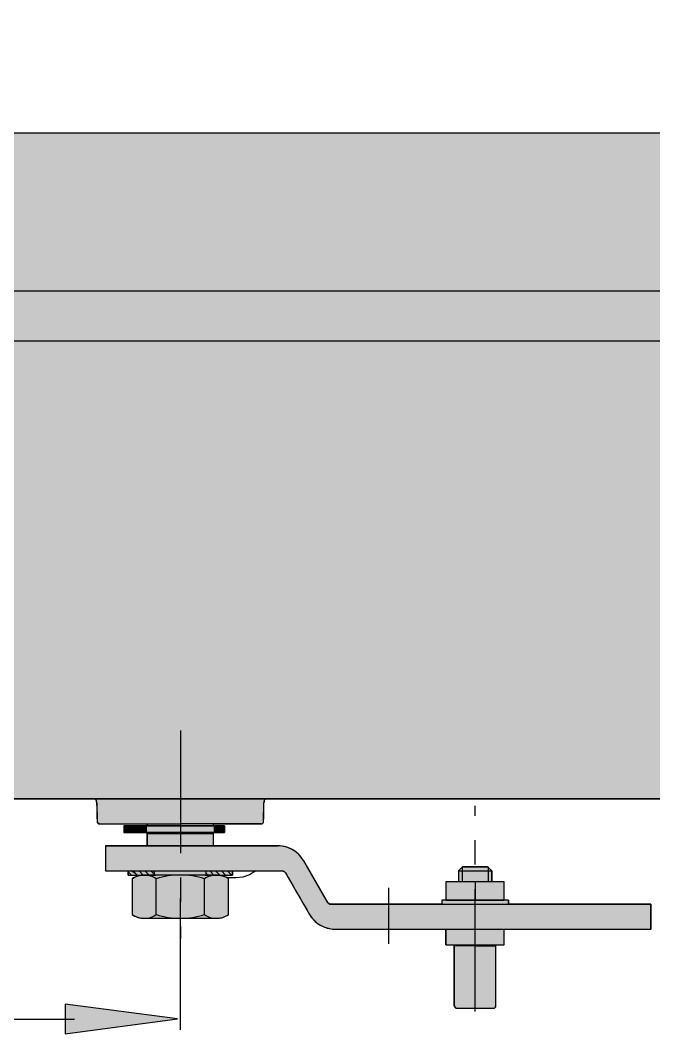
# Model space of a CAD drawing. Extents: x 43 to 173, y 167 to 243.
# Drawn here: x 95.62 to 111.46, y 193.35 to 218.71 of the extents above; entities that cross this region are included whole.
import ezdxf

# ---------------------------------------------------------------- set-up
doc = ezdxf.new("R2010")
doc.units = 0
for name, pattern in [('AI-LINETYPE-13', [4.899378, 3.062111, -0.612422, 0.612422, -0.612422]), ('AI-LINETYPE-14', [4.899378, 3.062111, -0.612422, 0.612422, -0.612422]), ('AI-LINETYPE-15', [4.899378, 3.062111, -0.612422, 0.612422, -0.612422]), ('AI-LINETYPE-43', [2.449689, 1.531055, -0.306211, 0.306211, -0.306211])]:
    doc.linetypes.add(name, pattern=pattern)
for name, color, linetype in [('ANGED', 7, 'CONTINUOUS'), ('LINIE', 7, 'CONTINUOUS'), ('MASSLINIE', 7, 'CONTINUOUS'), ('MITTE', 7, 'CONTINUOUS'), ('PFEILE', 7, 'CONTINUOUS'), ('SCHRAFF', 7, 'CONTINUOUS'), ('UMRISS', 7, 'CONTINUOUS')]:
    doc.layers.add(name, color=color, linetype=linetype)

# ---------------------------------------------------------------- blocks, each defined once
blk = doc.blocks.new('*U15')
at = {"layer": 'UMRISS', "color": 255}
for points in [[(97.5, 199.224), (91.097, 215.88), (97.5, 215.881)], [(91.097, 199.224), (91.097, 215.88), (97.5, 199.224)], [(97.5, 199.224), (97.5, 215.881), (97.527, 199.145)], [(97.527, 199.145), (97.5, 215.881), (97.527, 215.881)], [(97.527, 199.145), (97.527, 215.881), (97.531, 198.963)], [(97.531, 198.963), (97.527, 215.881), (97.531, 215.881)], [(97.531, 198.963), (97.531, 215.881), (97.533, 198.84)], [(97.533, 198.84), (97.531, 215.881), (97.533, 215.881)], [(97.533, 198.84), (97.533, 215.881), (97.534, 198.778)], [(97.534, 198.778), (97.533, 215.881), (97.534, 215.881)], [(97.534, 198.778), (97.534, 215.881), (97.535, 198.747)], [(97.535, 198.747), (97.534, 215.881), (97.535, 215.881)], [(97.535, 198.747), (97.535, 215.881), (97.536, 198.686)], [(97.536, 198.686), (97.535, 215.881), (97.536, 215.881)], [(97.536, 198.686), (97.536, 215.881), (97.546, 198.628)], [(97.546, 198.628), (97.536, 215.881), (97.546, 215.881)], [(97.546, 198.628), (97.546, 215.881), (97.616, 198.599)], [(97.616, 198.599), (97.546, 215.881), (97.616, 215.881)], [(97.678, 198.599), (97.616, 215.881), (97.678, 215.881)], [(97.746, 198.599), (97.678, 215.881), (97.746, 215.881)], [(97.755, 198.599), (97.746, 215.881), (97.755, 215.881)], [(97.879, 198.599), (97.755, 215.881), (97.879, 215.881)], [(98.204, 198.599), (97.879, 215.881), (98.204, 215.881)], [(98.318, 198.599), (98.204, 215.881), (98.318, 215.881)], [(98.417, 198.599), (98.318, 215.881), (98.417, 215.881)], [(98.47, 198.599), (98.417, 215.881), (98.47, 215.881)], [(98.483, 198.599), (98.47, 215.881), (98.483, 215.881)], [(98.51, 198.599), (98.483, 215.881), (98.51, 215.881)], [(98.52, 198.599), (98.51, 215.881), (98.52, 215.881)], [(98.535, 198.599), (98.52, 215.881), (98.535, 215.881)], [(98.548, 198.599), (98.535, 215.881), (98.548, 215.881)], [(98.571, 198.599), (98.548, 215.881), (98.571, 215.881)], [(98.586, 198.599), (98.571, 215.881), (98.586, 215.881)], [(98.592, 198.599), (98.586, 215.881), (98.592, 215.881)], [(98.609, 198.599), (98.592, 215.881), (98.609, 215.881)], [(98.62, 198.599), (98.609, 215.881), (98.62, 215.881)], [(98.624, 198.599), (98.62, 215.881), (98.624, 215.881)], [(98.684, 198.599), (98.624, 215.881), (98.684, 215.881)], [(98.692, 198.599), (98.684, 215.881), (98.692, 215.881)], [(98.728, 198.599), (98.692, 215.881), (98.728, 215.881)], [(98.787, 198.599), (98.728, 215.881), (98.787, 215.881)], [(98.82, 198.381), (98.787, 215.881), (98.82, 215.881)], [(98.828, 198.381), (98.82, 215.881), (98.828, 215.881)], [(98.929, 196.236), (98.828, 215.881), (98.929, 215.881)], [(99.006, 196.236), (98.929, 215.881), (99.006, 215.881)], [(100.411, 196.238), (99.006, 215.881), (100.411, 215.882)], [(100.452, 198.381), (100.411, 215.882), (100.452, 215.882)], [(100.572, 198.599), (100.452, 215.882), (100.572, 215.882)], [(100.614, 198.599), (100.572, 215.882), (100.614, 215.882)], [(100.618, 198.599), (100.614, 215.882), (100.618, 215.882)], [(100.649, 198.599), (100.618, 215.882), (100.649, 215.882)], [(100.695, 198.599), (100.649, 215.882), (100.695, 215.882)], [(100.723, 198.599), (100.695, 215.882), (100.723, 215.882)], [(100.729, 198.599), (100.723, 215.882), (100.729, 215.882)], [(100.776, 198.599), (100.729, 215.882), (100.776, 215.882)], [(100.791, 198.599), (100.776, 215.882), (100.791, 215.882)], [(100.805, 198.599), (100.791, 215.882), (100.805, 215.882)], [(100.822, 198.599), (100.805, 215.882), (100.822, 215.882)], [(100.921, 198.599), (100.822, 215.882), (100.921, 215.882)], [(101.582, 198.599), (100.921, 215.882), (101.582, 215.882)], [(101.613, 198.599), (101.582, 215.882), (101.613, 215.882)], [(101.637, 198.599), (101.613, 215.882), (101.637, 215.882)], [(101.649, 198.6), (101.637, 215.882), (101.649, 215.882)], [(101.671, 198.607), (101.649, 215.882), (101.671, 215.882)], [(101.693, 198.627), (101.671, 215.882), (101.693, 215.882)], [(101.699, 198.641), (101.693, 215.882), (101.699, 215.882)], [(101.703, 198.692), (101.699, 215.882), (101.703, 215.882)], [(101.704, 198.734), (101.703, 215.882), (101.704, 215.882)], [(101.706, 198.842), (101.704, 215.882), (101.706, 215.882)], [(101.707, 198.924), (101.706, 215.882), (101.707, 215.882)], [(101.709, 198.986), (101.707, 215.882), (101.709, 215.882)], [(101.709, 199.032), (101.709, 215.882), (101.709, 215.882)], [(101.71, 199.063), (101.709, 215.882), (101.71, 215.882)], [(101.71, 199.094), (101.71, 215.882), (101.71, 215.882)], [(101.711, 199.121), (101.71, 215.882), (101.711, 215.882)], [(101.713, 199.146), (101.711, 215.882), (101.713, 215.882)], [(101.716, 199.165), (101.713, 215.882), (101.716, 215.882)], [(101.721, 199.184), (101.716, 215.882), (101.721, 215.882)], [(101.725, 199.196), (101.721, 215.882), (101.725, 215.882)], [(101.76, 199.224), (101.725, 215.882), (101.76, 215.882)], [(102.049, 199.224), (101.76, 215.882), (102.049, 215.882)], [(102.08, 199.224), (102.049, 215.882), (102.08, 215.882)], [(102.119, 199.224), (102.08, 215.882), (102.119, 215.882)], [(102.135, 199.224), (102.119, 215.882), (102.135, 215.882)], [(102.159, 199.224), (102.135, 215.882), (102.159, 215.882)], [(102.189, 199.224), (102.159, 215.882), (102.189, 215.882)], [(102.195, 199.224), (102.189, 215.882), (102.195, 215.882)], [(102.223, 199.224), (102.195, 215.882), (102.223, 215.882)], [(102.227, 199.224), (102.223, 215.882), (102.227, 215.882)], [(102.25, 199.224), (102.227, 215.882), (102.25, 215.882)], [(102.273, 199.224), (102.25, 215.882), (102.273, 215.882)], [(102.274, 199.224), (102.273, 215.882), (102.274, 215.882)], [(102.305, 199.224), (102.274, 215.882), (102.305, 215.882)], [(102.32, 199.224), (102.305, 215.882), (102.32, 215.882)], [(102.343, 199.224), (102.32, 215.882), (102.343, 215.882)], [(102.402, 199.224), (102.343, 215.882), (102.402, 215.882)], [(102.41, 199.224), (102.402, 215.882), (102.41, 215.882)], [(102.425, 199.224), (102.41, 215.882), (102.425, 215.882)], [(102.442, 199.224), (102.425, 215.882), (102.442, 215.882)], [(102.476, 199.224), (102.442, 215.882), (102.476, 215.882)], [(102.525, 199.224), (102.476, 215.882), (102.525, 215.882)], [(102.528, 199.224), (102.525, 215.882), (102.528, 215.882)], [(102.566, 199.224), (102.528, 215.882), (102.566, 215.882)], [(102.615, 199.224), (102.566, 215.882), (102.615, 215.882)], [(102.623, 199.224), (102.615, 215.882), (102.623, 215.882)], [(102.635, 199.224), (102.623, 215.882), (102.635, 215.882)], [(102.697, 199.224), (102.635, 215.882), (102.697, 215.882)], [(102.701, 199.224), (102.697, 215.882), (102.701, 215.882)], [(102.781, 199.224), (102.701, 215.882), (102.781, 215.882)], [(102.836, 199.224), (102.781, 215.882), (102.836, 215.882)], [(102.87, 199.224), (102.836, 215.882), (102.87, 215.882)], [(102.894, 199.224), (102.87, 215.882), (102.894, 215.882)], [(102.995, 199.224), (102.894, 215.882), (102.995, 215.882)], [(103.049, 199.224), (102.995, 215.882), (103.049, 215.882)], [(103.139, 199.224), (103.049, 215.882), (103.139, 215.882)], [(103.225, 199.224), (103.139, 215.882), (103.225, 215.882)], [(103.237, 199.224), (103.225, 215.882), (103.237, 215.882)], [(103.302, 199.224), (103.237, 215.882), (103.302, 215.882)], [(103.313, 199.224), (103.302, 215.882), (103.313, 215.882)], [(103.327, 199.224), (103.313, 215.882), (103.327, 215.882)], [(103.338, 199.224), (103.327, 215.882), (103.338, 215.882)], [(103.35, 199.224), (103.338, 215.882), (103.35, 215.882)], [(103.382, 199.224), (103.35, 215.882), (103.382, 215.882)], [(103.428, 199.224), (103.382, 215.882), (103.428, 215.882)], [(103.521, 199.224), (103.428, 215.882), (103.521, 215.882)], [(103.629, 199.224), (103.521, 215.882), (103.629, 215.882)], [(103.698, 199.224), (103.629, 215.882), (103.698, 215.882)], [(98.692, 196.237), (98.692, 198.048), (98.728, 196.236)], [(100.921, 197.423), (100.921, 198.048), (101.582, 197.423)], [(101.582, 197.423), (100.921, 198.048), (101.582, 198.048)], [(102.135, 197.423), (102.135, 198.044), (102.159, 197.421)], [(102.159, 197.421), (102.159, 198.042), (102.189, 197.419)], [(102.189, 197.419), (102.189, 198.037), (102.195, 197.417)], [(102.195, 197.417), (102.195, 198.036), (102.223, 197.403)], [(102.223, 197.403), (102.223, 198.03), (102.227, 197.399)], [(102.227, 197.399), (102.227, 198.03), (102.25, 197.375)], [(102.25, 197.375), (102.25, 198.023), (102.273, 197.335)], [(102.273, 197.335), (102.273, 198.017), (102.274, 197.333)], [(102.274, 197.333), (102.274, 198.017), (102.305, 197.28)], [(102.305, 197.28), (102.305, 198.007), (102.32, 197.254)], [(102.32, 197.254), (102.32, 198.002), (102.343, 197.213)], [(102.343, 197.213), (102.343, 197.993), (102.402, 197.111)], [(102.402, 197.111), (102.402, 197.965), (102.41, 197.098)], [(102.41, 197.098), (102.41, 197.961), (102.425, 197.071)], [(102.425, 197.071), (102.425, 197.952), (102.442, 197.041)], [(102.442, 197.041), (102.442, 197.943), (102.476, 196.984)], [(102.476, 196.984), (102.476, 197.921), (102.525, 196.899)], [(102.525, 196.899), (102.525, 197.885), (102.528, 196.893)], [(102.528, 196.893), (102.528, 197.882), (102.566, 196.828)], [(102.566, 196.828), (102.566, 197.849), (102.615, 196.743)], [(102.615, 196.743), (102.615, 197.797), (102.623, 196.73)], [(102.623, 196.73), (102.623, 197.789), (102.635, 196.709)], [(102.635, 196.709), (102.635, 197.774), (102.697, 196.6)], [(102.697, 196.6), (102.697, 197.683), (102.701, 196.593)], [(102.701, 196.593), (102.701, 197.675), (102.781, 196.455)], [(98.571, 196.257), (98.548, 197.29), (98.571, 197.297)], [(98.586, 196.253), (98.571, 197.297), (98.586, 197.302)], [(98.571, 196.257), (98.571, 197.297), (98.586, 196.253)], [(98.592, 196.251), (98.586, 197.302), (98.592, 197.303)], [(98.586, 196.253), (98.586, 197.302), (98.592, 196.251)], [(98.609, 196.247), (98.592, 197.303), (98.609, 197.307)], [(98.592, 196.251), (98.592, 197.303), (98.609, 196.247)], [(98.62, 196.245), (98.609, 197.307), (98.62, 197.31)], [(98.609, 196.247), (98.609, 197.307), (98.62, 196.245)], [(98.62, 196.245), (98.62, 197.31), (98.624, 196.245)], [(98.624, 196.245), (98.62, 197.31), (98.624, 197.31)], [(98.684, 196.237), (98.624, 197.31), (98.684, 197.318)], [(98.624, 196.245), (98.624, 197.31), (98.684, 196.237)], [(98.692, 196.237), (98.684, 197.318), (98.692, 197.319)], [(98.684, 196.237), (98.684, 197.318), (98.692, 196.237)], [(102.781, 196.455), (102.781, 197.537), (102.836, 196.36)], [(102.836, 196.36), (102.836, 197.442), (102.87, 196.303)], [(102.87, 196.303), (102.87, 197.384), (102.894, 196.268)], [(102.894, 196.268), (102.894, 197.342), (102.995, 196.154)], [(106.619, 193.987), (106.574, 197.423), (106.619, 197.467)], [(106.678, 193.987), (106.619, 197.467), (106.678, 197.527)], [(98.47, 196.299), (98.417, 197.214), (98.47, 197.257)], [(98.417, 196.33), (98.417, 197.214), (98.47, 196.299)], [(98.483, 196.291), (98.47, 197.257), (98.483, 197.263)], [(98.47, 196.299), (98.47, 197.257), (98.483, 196.291)], [(98.51, 196.279), (98.483, 197.263), (98.51, 197.276)], [(98.483, 196.291), (98.483, 197.263), (98.51, 196.279)], [(98.52, 196.275), (98.51, 197.276), (98.52, 197.28)], [(98.51, 196.279), (98.51, 197.276), (98.52, 196.275)], [(98.535, 196.269), (98.52, 197.28), (98.535, 197.286)], [(98.52, 196.275), (98.52, 197.28), (98.535, 196.269)], [(98.548, 196.264), (98.535, 197.286), (98.548, 197.29)], [(98.535, 196.269), (98.535, 197.286), (98.548, 196.264)], [(98.548, 196.264), (98.548, 197.29), (98.571, 196.257)], [(102.995, 196.154), (102.995, 197.166), (103.049, 196.11)], [(103.049, 196.11), (103.049, 197.073), (103.139, 196.053)], [(103.139, 196.053), (103.139, 196.918), (103.225, 196.013)], [(103.225, 196.013), (103.225, 196.769), (103.237, 196.01)], [(103.237, 196.01), (103.237, 196.748), (103.302, 195.989)], [(103.302, 195.989), (103.302, 196.636), (103.313, 195.986)], [(103.313, 195.986), (103.313, 196.625), (103.327, 195.984)], [(103.327, 195.984), (103.327, 196.61), (103.338, 195.982)], [(103.338, 195.982), (103.338, 196.603), (103.35, 195.98)], [(103.35, 195.98), (103.35, 196.597), (103.382, 195.975)], [(103.382, 195.975), (103.382, 196.59), (103.428, 195.968)], [(103.428, 195.968), (103.428, 196.59), (103.521, 195.965)], [(103.969, 195.965), (103.969, 196.59), (106.158, 195.965)], [(106.158, 195.965), (103.969, 196.59), (106.158, 196.59)], [(107.865, 195.965), (107.865, 196.59), (111.384, 195.965)], [(111.384, 195.965), (107.865, 196.59), (111.384, 196.59)], [(106.47, 194.067), (106.47, 195.549), (106.47, 194.045)], [(106.47, 194.045), (106.47, 195.549), (106.488, 194.006)], [(106.488, 194.006), (106.488, 195.549), (106.522, 193.988)], [(106.522, 193.988), (106.522, 195.549), (106.565, 193.987)]]:
    blk.add_solid(points, dxfattribs=at)
at = {"layer": 'UMRISS', "color": 255, "extrusion": (0, 0, -1)}
for points in [[(-97.616, 198.599), (-97.616, 215.881), (-97.678, 198.599)], [(-97.678, 198.599), (-97.678, 215.881), (-97.746, 198.599)], [(-97.746, 198.599), (-97.746, 215.881), (-97.755, 198.599)], [(-97.755, 198.599), (-97.755, 215.881), (-97.879, 198.599)], [(-97.879, 198.599), (-97.879, 215.881), (-98.204, 198.599)], [(-98.204, 198.599), (-98.204, 215.881), (-98.318, 198.599)], [(-98.318, 198.599), (-98.318, 215.881), (-98.417, 198.599)], [(-98.417, 198.599), (-98.417, 215.881), (-98.47, 198.599)], [(-98.47, 198.599), (-98.47, 215.881), (-98.483, 198.599)], [(-98.483, 198.599), (-98.483, 215.881), (-98.51, 198.599)], [(-98.51, 198.599), (-98.51, 215.881), (-98.52, 198.599)], [(-98.52, 198.599), (-98.52, 215.881), (-98.535, 198.599)], [(-98.535, 198.599), (-98.535, 215.881), (-98.548, 198.599)], [(-98.548, 198.599), (-98.548, 215.881), (-98.571, 198.599)], [(-98.571, 198.599), (-98.571, 215.881), (-98.586, 198.599)], [(-98.586, 198.599), (-98.586, 215.881), (-98.592, 198.599)], [(-98.592, 198.599), (-98.592, 215.881), (-98.609, 198.599)], [(-98.609, 198.599), (-98.609, 215.881), (-98.62, 198.599)], [(-98.62, 198.599), (-98.62, 215.881), (-98.624, 198.599)], [(-98.624, 198.599), (-98.624, 215.881), (-98.684, 198.599)], [(-98.684, 198.599), (-98.684, 215.881), (-98.692, 198.599)], [(-98.692, 198.599), (-98.692, 215.881), (-98.728, 198.599)], [(-98.728, 198.599), (-98.728, 215.881), (-98.787, 198.599)], [(-98.787, 198.381), (-98.787, 215.881), (-98.82, 198.381)], [(-98.82, 198.381), (-98.82, 215.881), (-98.828, 198.381)], [(-98.828, 196.236), (-98.828, 215.881), (-98.929, 196.236)], [(-98.929, 196.236), (-98.929, 215.881), (-99.006, 196.236)], [(-99.006, 196.236), (-99.006, 215.881), (-100.411, 196.238)], [(-100.411, 198.381), (-100.411, 215.882), (-100.452, 198.381)], [(-100.452, 198.599), (-100.452, 215.882), (-100.572, 198.599)], [(-100.572, 198.599), (-100.572, 215.882), (-100.614, 198.599)], [(-100.614, 198.599), (-100.614, 215.882), (-100.618, 198.599)], [(-100.618, 198.599), (-100.618, 215.882), (-100.649, 198.599)], [(-100.649, 198.599), (-100.649, 215.882), (-100.695, 198.599)], [(-100.695, 198.599), (-100.695, 215.882), (-100.723, 198.599)], [(-100.723, 198.599), (-100.723, 215.882), (-100.729, 198.599)], [(-100.729, 198.599), (-100.729, 215.882), (-100.776, 198.599)], [(-100.776, 198.599), (-100.776, 215.882), (-100.791, 198.599)], [(-100.791, 198.599), (-100.791, 215.882), (-100.805, 198.599)], [(-100.805, 198.599), (-100.805, 215.882), (-100.822, 198.599)], [(-100.822, 198.599), (-100.822, 215.882), (-100.921, 198.599)], [(-100.921, 198.599), (-100.921, 215.882), (-101.582, 198.599)], [(-101.582, 198.599), (-101.582, 215.882), (-101.613, 198.599)], [(-101.613, 198.599), (-101.613, 215.882), (-101.637, 198.599)], [(-101.637, 198.599), (-101.637, 215.882), (-101.649, 198.6)], [(-101.649, 198.6), (-101.649, 215.882), (-101.671, 198.607)], [(-101.671, 198.607), (-101.671, 215.882), (-101.693, 198.627)], [(-101.693, 198.627), (-101.693, 215.882), (-101.699, 198.641)], [(-101.699, 198.641), (-101.699, 215.882), (-101.703, 198.692)], [(-101.703, 198.692), (-101.703, 215.882), (-101.704, 198.734)], [(-101.704, 198.734), (-101.704, 215.882), (-101.706, 198.842)], [(-101.706, 198.842), (-101.706, 215.882), (-101.707, 198.924)], [(-101.707, 198.924), (-101.707, 215.882), (-101.709, 198.986)], [(-101.709, 198.986), (-101.709, 215.882), (-101.709, 199.032)], [(-101.709, 199.032), (-101.709, 215.882), (-101.71, 199.063)], [(-101.71, 199.063), (-101.71, 215.882), (-101.71, 199.094)], [(-101.71, 199.094), (-101.71, 215.882), (-101.711, 199.121)], [(-101.711, 199.121), (-101.711, 215.882), (-101.713, 199.146)], [(-101.713, 199.146), (-101.713, 215.882), (-101.716, 199.165)], [(-101.716, 199.165), (-101.716, 215.882), (-101.721, 199.184)], [(-101.721, 199.184), (-101.721, 215.882), (-101.725, 199.196)], [(-101.725, 199.196), (-101.725, 215.882), (-101.76, 199.224)], [(-101.76, 199.224), (-101.76, 215.882), (-102.049, 199.224)], [(-102.049, 199.224), (-102.049, 215.882), (-102.08, 199.224)], [(-102.08, 199.224), (-102.08, 215.882), (-102.119, 199.224)], [(-102.119, 199.224), (-102.119, 215.882), (-102.135, 199.224)], [(-102.135, 199.224), (-102.135, 215.882), (-102.159, 199.224)], [(-102.159, 199.224), (-102.159, 215.882), (-102.189, 199.224)], [(-102.189, 199.224), (-102.189, 215.882), (-102.195, 199.224)], [(-102.195, 199.224), (-102.195, 215.882), (-102.223, 199.224)], [(-102.223, 199.224), (-102.223, 215.882), (-102.227, 199.224)], [(-102.227, 199.224), (-102.227, 215.882), (-102.25, 199.224)], [(-102.25, 199.224), (-102.25, 215.882), (-102.273, 199.224)], [(-102.273, 199.224), (-102.273, 215.882), (-102.274, 199.224)], [(-102.274, 199.224), (-102.274, 215.882), (-102.305, 199.224)], [(-102.305, 199.224), (-102.305, 215.882), (-102.32, 199.224)], [(-102.32, 199.224), (-102.32, 215.882), (-102.343, 199.224)], [(-102.343, 199.224), (-102.343, 215.882), (-102.402, 199.224)], [(-102.402, 199.224), (-102.402, 215.882), (-102.41, 199.224)], [(-102.41, 199.224), (-102.41, 215.882), (-102.425, 199.224)], [(-102.425, 199.224), (-102.425, 215.882), (-102.442, 199.224)], [(-102.442, 199.224), (-102.442, 215.882), (-102.476, 199.224)], [(-102.476, 199.224), (-102.476, 215.882), (-102.525, 199.224)], [(-102.525, 199.224), (-102.525, 215.882), (-102.528, 199.224)], [(-102.528, 199.224), (-102.528, 215.882), (-102.566, 199.224)], [(-102.566, 199.224), (-102.566, 215.882), (-102.615, 199.224)], [(-102.615, 199.224), (-102.615, 215.882), (-102.623, 199.224)], [(-102.623, 199.224), (-102.623, 215.882), (-102.635, 199.224)], [(-102.635, 199.224), (-102.635, 215.882), (-102.697, 199.224)], [(-102.697, 199.224), (-102.697, 215.882), (-102.701, 199.224)], [(-102.701, 199.224), (-102.701, 215.882), (-102.781, 199.224)], [(-102.781, 199.224), (-102.781, 215.882), (-102.836, 199.224)], [(-102.836, 199.224), (-102.836, 215.882), (-102.87, 199.224)], [(-102.87, 199.224), (-102.87, 215.882), (-102.894, 199.224)], [(-102.894, 199.224), (-102.894, 215.882), (-102.995, 199.224)], [(-102.995, 199.224), (-102.995, 215.882), (-103.049, 199.224)], [(-103.049, 199.224), (-103.049, 215.882), (-103.139, 199.224)], [(-103.139, 199.224), (-103.139, 215.882), (-103.225, 199.224)], [(-103.225, 199.224), (-103.225, 215.882), (-103.237, 199.224)], [(-103.237, 199.224), (-103.237, 215.882), (-103.302, 199.224)], [(-103.302, 199.224), (-103.302, 215.882), (-103.313, 199.224)], [(-103.313, 199.224), (-103.313, 215.882), (-103.327, 199.224)], [(-103.327, 199.224), (-103.327, 215.882), (-103.338, 199.224)], [(-103.338, 199.224), (-103.338, 215.882), (-103.35, 199.224)], [(-103.35, 199.224), (-103.35, 215.882), (-103.382, 199.224)], [(-103.382, 199.224), (-103.382, 215.882), (-103.428, 199.224)], [(-103.428, 199.224), (-103.428, 215.882), (-103.521, 199.224)], [(-103.521, 199.224), (-103.521, 215.882), (-103.629, 199.224)], [(-103.629, 199.224), (-103.629, 215.882), (-103.698, 199.224)], [(-103.698, 199.224), (-103.698, 215.882), (-103.76, 199.224)], [(-103.76, 199.224), (-103.698, 215.882), (-103.76, 215.882)], [(-103.76, 199.224), (-103.76, 215.882), (-103.969, 199.224)], [(-103.969, 199.224), (-103.76, 215.882), (-103.969, 215.882)], [(-103.969, 199.224), (-103.969, 215.882), (-106.158, 199.224)], [(-106.158, 199.224), (-103.969, 215.882), (-106.158, 215.882)], [(-106.158, 199.224), (-106.158, 215.882), (-106.262, 199.224)], [(-106.262, 199.224), (-106.158, 215.882), (-106.262, 215.882)], [(-106.262, 199.224), (-106.262, 215.882), (-106.47, 199.224)], [(-106.47, 199.224), (-106.262, 215.882), (-106.47, 215.882)], [(-106.47, 199.224), (-106.47, 215.882), (-106.47, 199.224)], [(-106.47, 199.224), (-106.47, 215.882), (-106.47, 215.882)], [(-106.47, 199.224), (-106.47, 215.882), (-106.488, 199.224)], [(-106.488, 199.224), (-106.47, 215.882), (-106.488, 215.882)], [(-106.488, 199.224), (-106.488, 215.882), (-106.522, 199.224)], [(-106.522, 199.224), (-106.488, 215.882), (-106.522, 215.882)], [(-106.522, 199.224), (-106.522, 215.882), (-106.565, 199.224)], [(-106.565, 199.224), (-106.522, 215.882), (-106.565, 215.882)], [(-106.565, 199.224), (-106.565, 215.882), (-106.574, 199.224)], [(-106.574, 199.224), (-106.565, 215.882), (-106.574, 215.882)], [(-106.574, 199.224), (-106.574, 215.882), (-106.619, 199.224)], [(-106.619, 199.224), (-106.574, 215.882), (-106.619, 215.882)], [(-106.619, 199.224), (-106.619, 215.882), (-106.678, 199.224)], [(-106.678, 199.224), (-106.619, 215.882), (-106.678, 215.882)], [(-106.678, 199.224), (-106.678, 215.882), (-106.804, 199.224)], [(-106.804, 199.224), (-106.678, 215.882), (-106.804, 215.882)], [(-106.804, 199.224), (-106.804, 215.882), (-107.303, 199.224)], [(-107.303, 199.224), (-106.804, 215.882), (-107.303, 215.882)], [(-107.303, 199.224), (-107.303, 215.882), (-107.407, 199.224)], [(-107.407, 199.224), (-107.303, 215.882), (-107.407, 215.882)], [(-107.407, 199.224), (-107.407, 215.882), (-107.429, 199.224)], [(-107.429, 199.224), (-107.407, 215.882), (-107.429, 215.882)], [(-107.429, 199.224), (-107.429, 215.882), (-107.473, 199.224)], [(-107.473, 199.224), (-107.429, 215.882), (-107.473, 215.882)], [(-107.473, 199.224), (-107.473, 215.882), (-107.489, 199.224)], [(-107.489, 199.224), (-107.473, 215.882), (-107.489, 215.882)], [(-107.489, 199.224), (-107.489, 215.882), (-107.502, 199.224)], [(-107.502, 199.224), (-107.489, 215.882), (-107.502, 215.882)], [(-107.502, 199.224), (-107.502, 215.882), (-107.511, 199.224)], [(-107.511, 199.224), (-107.502, 215.882), (-107.511, 215.882)], [(-107.511, 199.224), (-107.511, 215.882), (-107.719, 199.224)], [(-107.719, 199.224), (-107.511, 215.882), (-107.719, 215.882)], [(-107.719, 199.224), (-107.719, 215.882), (-107.72, 199.224)], [(-107.72, 199.224), (-107.719, 215.882), (-107.72, 215.882)], [(-107.72, 199.224), (-107.72, 215.882), (-107.824, 199.224)], [(-107.824, 199.224), (-107.72, 215.882), (-107.824, 215.882)], [(-107.824, 199.224), (-107.824, 215.882), (-107.865, 199.224)], [(-107.865, 199.224), (-107.824, 215.882), (-107.865, 215.882)], [(-107.865, 199.224), (-107.865, 215.882), (-111.384, 199.224)], [(-111.384, 199.224), (-107.865, 215.882), (-111.384, 215.882)], [(-111.384, 199.224), (-111.384, 215.882), (-113.774, 199.224)], [(-113.774, 199.224), (-111.384, 215.882), (-113.774, 215.882)], [(-98.204, 198.381), (-98.204, 198.547), (-98.318, 198.381)], [(-98.318, 198.381), (-98.204, 198.547), (-98.318, 198.547)], [(-98.318, 198.381), (-98.318, 198.547), (-98.417, 198.381)], [(-98.417, 198.381), (-98.318, 198.547), (-98.417, 198.547)], [(-98.417, 198.381), (-98.417, 198.547), (-98.47, 198.381)], [(-98.47, 198.381), (-98.417, 198.547), (-98.47, 198.547)], [(-98.47, 198.381), (-98.47, 198.547), (-98.483, 198.381)], [(-98.483, 198.381), (-98.47, 198.547), (-98.483, 198.547)], [(-98.483, 198.381), (-98.483, 198.547), (-98.51, 198.381)], [(-98.51, 198.381), (-98.483, 198.547), (-98.51, 198.547)], [(-98.51, 198.381), (-98.51, 198.547), (-98.52, 198.381)], [(-98.52, 198.381), (-98.51, 198.547), (-98.52, 198.547)], [(-98.52, 198.381), (-98.52, 198.547), (-98.535, 198.381)], [(-98.535, 198.381), (-98.52, 198.547), (-98.535, 198.547)], [(-98.535, 198.381), (-98.535, 198.547), (-98.548, 198.381)], [(-98.548, 198.381), (-98.535, 198.547), (-98.548, 198.547)], [(-98.548, 198.381), (-98.548, 198.547), (-98.571, 198.381)], [(-98.571, 198.381), (-98.548, 198.547), (-98.571, 198.547)], [(-98.571, 198.381), (-98.571, 198.547), (-98.586, 198.381)], [(-98.586, 198.381), (-98.571, 198.547), (-98.586, 198.547)], [(-98.586, 198.381), (-98.586, 198.547), (-98.592, 198.381)], [(-98.592, 198.381), (-98.586, 198.547), (-98.592, 198.547)], [(-98.592, 198.381), (-98.592, 198.547), (-98.609, 198.381)], [(-98.609, 198.381), (-98.592, 198.547), (-98.609, 198.547)], [(-98.609, 198.381), (-98.609, 198.547), (-98.62, 198.381)], [(-98.62, 198.381), (-98.609, 198.547), (-98.62, 198.547)], [(-98.62, 198.381), (-98.62, 198.547), (-98.624, 198.381)], [(-98.624, 198.381), (-98.62, 198.547), (-98.624, 198.547)], [(-98.624, 198.381), (-98.624, 198.547), (-98.684, 198.381)], [(-98.684, 198.381), (-98.624, 198.547), (-98.684, 198.547)], [(-98.684, 198.381), (-98.684, 198.547), (-98.692, 198.381)], [(-98.692, 198.381), (-98.684, 198.547), (-98.692, 198.547)], [(-98.692, 198.381), (-98.692, 198.547), (-98.728, 198.381)], [(-98.728, 198.381), (-98.692, 198.547), (-98.728, 198.547)], [(-98.728, 198.381), (-98.728, 198.547), (-98.787, 198.381)], [(-98.787, 198.381), (-98.728, 198.547), (-98.787, 198.547)], [(-98.787, 196.236), (-98.787, 198.36), (-98.82, 196.236)], [(-98.82, 196.236), (-98.787, 198.36), (-98.82, 198.36)], [(-98.82, 196.236), (-98.82, 198.36), (-98.828, 196.236)], [(-98.828, 196.236), (-98.82, 198.36), (-98.828, 198.36)], [(-100.411, 196.238), (-100.411, 198.36), (-100.452, 196.238)], [(-100.452, 196.238), (-100.411, 198.36), (-100.452, 198.36)], [(-100.452, 198.381), (-100.452, 198.547), (-100.572, 198.381)], [(-100.572, 198.381), (-100.452, 198.547), (-100.572, 198.547)], [(-100.572, 198.381), (-100.572, 198.547), (-100.614, 198.381)], [(-100.614, 198.381), (-100.572, 198.547), (-100.614, 198.547)], [(-100.614, 198.381), (-100.614, 198.547), (-100.618, 198.381)], [(-100.618, 198.381), (-100.614, 198.547), (-100.618, 198.547)], [(-100.618, 198.381), (-100.618, 198.547), (-100.649, 198.381)], [(-100.649, 198.381), (-100.618, 198.547), (-100.649, 198.547)], [(-100.649, 198.381), (-100.649, 198.547), (-100.695, 198.381)], [(-100.695, 198.381), (-100.649, 198.547), (-100.695, 198.547)], [(-100.695, 198.381), (-100.695, 198.547), (-100.723, 198.381)], [(-100.723, 198.381), (-100.695, 198.547), (-100.723, 198.547)], [(-97.746, 197.423), (-97.746, 198.048), (-97.755, 197.423)], [(-97.755, 197.423), (-97.746, 198.048), (-97.755, 198.048)], [(-97.755, 197.423), (-97.755, 198.048), (-97.879, 197.423)], [(-97.879, 197.423), (-97.755, 198.048), (-97.879, 198.048)], [(-97.879, 197.423), (-97.879, 198.048), (-98.204, 197.423)], [(-98.204, 197.423), (-97.879, 198.048), (-98.204, 198.048)], [(-98.204, 197.423), (-98.204, 198.048), (-98.318, 197.423)], [(-98.318, 197.423), (-98.204, 198.048), (-98.318, 198.048)], [(-98.318, 197.319), (-98.318, 198.048), (-98.417, 197.319)], [(-98.417, 197.319), (-98.318, 198.048), (-98.417, 198.048)], [(-98.417, 197.319), (-98.417, 198.048), (-98.47, 197.319)], [(-98.47, 197.319), (-98.417, 198.048), (-98.47, 198.048)], [(-98.47, 197.319), (-98.47, 198.048), (-98.483, 197.319)], [(-98.483, 197.319), (-98.47, 198.048), (-98.483, 198.048)], [(-98.483, 197.319), (-98.483, 198.048), (-98.51, 197.319)], [(-98.51, 197.319), (-98.483, 198.048), (-98.51, 198.048)], [(-98.51, 197.319), (-98.51, 198.048), (-98.52, 197.319)], [(-98.52, 197.319), (-98.51, 198.048), (-98.52, 198.048)], [(-98.52, 197.319), (-98.52, 198.048), (-98.535, 197.319)], [(-98.535, 197.319), (-98.52, 198.048), (-98.535, 198.048)], [(-98.535, 197.319), (-98.535, 198.048), (-98.548, 197.319)], [(-98.548, 197.319), (-98.535, 198.048), (-98.548, 198.048)], [(-98.548, 197.319), (-98.548, 198.048), (-98.571, 197.319)], [(-98.571, 197.319), (-98.548, 198.048), (-98.571, 198.048)], [(-98.571, 197.319), (-98.571, 198.048), (-98.586, 197.319)], [(-98.586, 197.319), (-98.571, 198.048), (-98.586, 198.048)], [(-98.586, 197.319), (-98.586, 198.048), (-98.592, 197.319)], [(-98.592, 197.319), (-98.586, 198.048), (-98.592, 198.048)], [(-98.592, 197.319), (-98.592, 198.048), (-98.609, 197.319)], [(-98.609, 197.319), (-98.592, 198.048), (-98.609, 198.048)], [(-98.609, 197.319), (-98.609, 198.048), (-98.62, 197.319)], [(-98.62, 197.319), (-98.609, 198.048), (-98.62, 198.048)], [(-98.62, 197.319), (-98.62, 198.048), (-98.624, 197.319)], [(-98.624, 197.319), (-98.62, 198.048), (-98.624, 198.048)], [(-98.624, 197.319), (-98.624, 198.048), (-98.684, 197.319)], [(-98.684, 197.319), (-98.624, 198.048), (-98.684, 198.048)], [(-98.684, 197.319), (-98.684, 198.048), (-98.692, 197.319)], [(-98.692, 197.319), (-98.684, 198.048), (-98.692, 198.048)], [(-98.728, 196.236), (-98.692, 198.048), (-98.728, 198.048)], [(-98.728, 196.236), (-98.728, 198.048), (-98.787, 196.236)], [(-98.787, 196.236), (-98.728, 198.048), (-98.787, 198.048)], [(-100.452, 196.238), (-100.452, 198.048), (-100.572, 196.238)], [(-100.572, 196.238), (-100.452, 198.048), (-100.572, 198.048)], [(-100.572, 196.238), (-100.572, 198.048), (-100.614, 196.244)], [(-100.614, 196.244), (-100.572, 198.048), (-100.614, 198.048)], [(-100.614, 197.311), (-100.614, 198.048), (-100.618, 197.311)], [(-100.618, 197.311), (-100.614, 198.048), (-100.618, 198.048)], [(-100.618, 197.311), (-100.618, 198.048), (-100.649, 197.312)], [(-100.649, 197.312), (-100.618, 198.048), (-100.649, 198.048)], [(-100.649, 197.312), (-100.649, 198.048), (-100.695, 197.313)], [(-100.695, 197.313), (-100.649, 198.048), (-100.695, 198.048)], [(-100.695, 197.313), (-100.695, 198.048), (-100.723, 197.314)], [(-100.723, 197.314), (-100.695, 198.048), (-100.723, 198.048)], [(-100.723, 197.314), (-100.723, 198.048), (-100.729, 197.314)], [(-100.729, 197.314), (-100.723, 198.048), (-100.729, 198.048)], [(-100.729, 197.314), (-100.729, 198.048), (-100.776, 197.315)], [(-100.776, 197.315), (-100.729, 198.048), (-100.776, 198.048)], [(-100.776, 197.315), (-100.776, 198.048), (-100.791, 197.315)], [(-100.791, 197.315), (-100.776, 198.048), (-100.791, 198.048)], [(-100.791, 197.315), (-100.791, 198.048), (-100.805, 197.316)], [(-100.805, 197.316), (-100.791, 198.048), (-100.805, 198.048)], [(-100.805, 197.316), (-100.805, 198.048), (-100.822, 197.316)], [(-100.822, 197.316), (-100.805, 198.048), (-100.822, 198.048)], [(-100.822, 197.316), (-100.822, 198.048), (-100.921, 197.319)], [(-100.921, 197.319), (-100.822, 198.048), (-100.921, 198.048)], [(-101.582, 197.423), (-101.582, 198.048), (-101.613, 197.423)], [(-101.613, 197.423), (-101.582, 198.048), (-101.613, 198.048)], [(-101.613, 197.423), (-101.613, 198.048), (-101.637, 197.423)], [(-101.637, 197.423), (-101.613, 198.048), (-101.637, 198.048)], [(-101.637, 197.423), (-101.637, 198.048), (-101.649, 197.423)], [(-101.649, 197.423), (-101.637, 198.048), (-101.649, 198.048)], [(-101.649, 197.423), (-101.649, 198.048), (-101.671, 197.423)], [(-101.671, 197.423), (-101.649, 198.048), (-101.671, 198.048)], [(-101.671, 197.423), (-101.671, 198.048), (-101.693, 197.423)], [(-101.693, 197.423), (-101.671, 198.048), (-101.693, 198.048)], [(-101.693, 197.423), (-101.693, 198.048), (-101.699, 197.423)], [(-101.699, 197.423), (-101.693, 198.048), (-101.699, 198.048)], [(-101.699, 197.423), (-101.699, 198.048), (-101.703, 197.423)], [(-101.703, 197.423), (-101.699, 198.048), (-101.703, 198.048)], [(-101.703, 197.423), (-101.703, 198.048), (-101.704, 197.423)], [(-101.704, 197.423), (-101.703, 198.048), (-101.704, 198.048)], [(-101.704, 197.423), (-101.704, 198.048), (-101.706, 197.423)], [(-101.706, 197.423), (-101.704, 198.048), (-101.706, 198.048)], [(-101.706, 197.423), (-101.706, 198.048), (-101.707, 197.423)], [(-101.707, 197.423), (-101.706, 198.048), (-101.707, 198.048)], [(-101.707, 197.423), (-101.707, 198.048), (-101.709, 197.423)], [(-101.709, 197.423), (-101.707, 198.048), (-101.709, 198.048)], [(-101.709, 197.423), (-101.709, 198.048), (-101.709, 197.423)], [(-101.709, 197.423), (-101.709, 198.048), (-101.709, 198.048)], [(-101.709, 197.423), (-101.709, 198.048), (-101.71, 197.423)], [(-101.71, 197.423), (-101.709, 198.048), (-101.71, 198.048)], [(-101.71, 197.423), (-101.71, 198.048), (-101.71, 197.423)], [(-101.71, 197.423), (-101.71, 198.048), (-101.71, 198.048)], [(-101.71, 197.423), (-101.71, 198.048), (-101.711, 197.423)], [(-101.711, 197.423), (-101.71, 198.048), (-101.711, 198.048)], [(-101.711, 197.423), (-101.711, 198.048), (-101.713, 197.423)], [(-101.713, 197.423), (-101.711, 198.048), (-101.713, 198.048)], [(-101.713, 197.423), (-101.713, 198.048), (-101.716, 197.423)], [(-101.716, 197.423), (-101.713, 198.048), (-101.716, 198.048)], [(-101.716, 197.423), (-101.716, 198.048), (-101.721, 197.423)], [(-101.721, 197.423), (-101.716, 198.048), (-101.721, 198.048)], [(-101.721, 197.423), (-101.721, 198.048), (-101.725, 197.423)], [(-101.725, 197.423), (-101.721, 198.048), (-101.725, 198.048)], [(-101.725, 197.423), (-101.725, 198.048), (-101.76, 197.423)], [(-101.76, 197.423), (-101.725, 198.048), (-101.76, 198.048)], [(-101.76, 197.423), (-101.76, 198.048), (-102.049, 197.423)], [(-102.049, 197.423), (-101.76, 198.048), (-102.049, 198.048)], [(-102.049, 197.423), (-102.049, 198.048), (-102.08, 197.423)], [(-102.08, 197.423), (-102.049, 198.048), (-102.08, 198.048)], [(-102.08, 197.423), (-102.08, 198.048), (-102.119, 197.423)], [(-102.119, 197.423), (-102.08, 198.048), (-102.119, 198.046)], [(-102.119, 197.423), (-102.119, 198.046), (-102.135, 197.423)], [(-102.135, 197.423), (-102.119, 198.046), (-102.135, 198.044)], [(-102.159, 197.421), (-102.135, 198.044), (-102.159, 198.042)], [(-102.189, 197.419), (-102.159, 198.042), (-102.189, 198.037)], [(-102.195, 197.417), (-102.189, 198.037), (-102.195, 198.036)], [(-102.223, 197.403), (-102.195, 198.036), (-102.223, 198.03)], [(-102.227, 197.399), (-102.223, 198.03), (-102.227, 198.03)], [(-102.25, 197.375), (-102.227, 198.03), (-102.25, 198.023)], [(-102.273, 197.335), (-102.25, 198.023), (-102.273, 198.017)], [(-102.274, 197.333), (-102.273, 198.017), (-102.274, 198.017)], [(-102.305, 197.28), (-102.274, 198.017), (-102.305, 198.007)], [(-102.32, 197.254), (-102.305, 198.007), (-102.32, 198.002)], [(-102.343, 197.213), (-102.32, 198.002), (-102.343, 197.993)], [(-102.402, 197.111), (-102.343, 197.993), (-102.402, 197.965)], [(-102.41, 197.098), (-102.402, 197.965), (-102.41, 197.961)], [(-102.425, 197.071), (-102.41, 197.961), (-102.425, 197.952)], [(-102.442, 197.041), (-102.425, 197.952), (-102.442, 197.943)], [(-102.476, 196.984), (-102.442, 197.943), (-102.476, 197.921)], [(-102.525, 196.899), (-102.476, 197.921), (-102.525, 197.885)], [(-102.528, 196.893), (-102.525, 197.885), (-102.528, 197.882)], [(-102.566, 196.828), (-102.528, 197.882), (-102.566, 197.849)], [(-102.615, 196.743), (-102.566, 197.849), (-102.615, 197.797)], [(-102.623, 196.73), (-102.615, 197.797), (-102.623, 197.789)], [(-102.635, 196.709), (-102.623, 197.789), (-102.635, 197.774)], [(-102.697, 196.6), (-102.635, 197.774), (-102.697, 197.683)], [(-102.701, 196.593), (-102.697, 197.683), (-102.701, 197.675)], [(-102.781, 196.455), (-102.701, 197.675), (-102.781, 197.537)], [(-100.614, 196.244), (-100.614, 197.311), (-100.618, 196.245)], [(-100.618, 196.245), (-100.614, 197.311), (-100.618, 197.309)], [(-100.618, 196.245), (-100.618, 197.309), (-100.649, 196.252)], [(-100.649, 196.252), (-100.618, 197.309), (-100.649, 197.3)], [(-100.649, 196.252), (-100.649, 197.3), (-100.695, 196.265)], [(-100.695, 196.265), (-100.649, 197.3), (-100.695, 197.285)], [(-102.836, 196.36), (-102.781, 197.537), (-102.836, 197.442)], [(-102.87, 196.303), (-102.836, 197.442), (-102.87, 197.384)], [(-102.894, 196.268), (-102.87, 197.384), (-102.894, 197.342)], [(-102.995, 196.154), (-102.894, 197.342), (-102.995, 197.166)], [(-106.574, 193.987), (-106.574, 197.423), (-106.619, 193.987)], [(-106.619, 193.987), (-106.619, 197.467), (-106.678, 193.987)], [(-106.678, 193.987), (-106.678, 197.527), (-106.804, 193.987)], [(-106.804, 193.987), (-106.678, 197.527), (-106.804, 197.527)], [(-106.804, 193.987), (-106.804, 197.527), (-107.303, 193.987)], [(-107.303, 193.987), (-106.804, 197.527), (-107.303, 197.527)], [(-107.303, 193.987), (-107.303, 197.527), (-107.407, 193.987)], [(-107.407, 193.987), (-107.303, 197.527), (-107.407, 197.423)], [(-100.695, 196.265), (-100.695, 197.285), (-100.723, 196.276)], [(-100.723, 196.276), (-100.695, 197.285), (-100.723, 197.277)], [(-100.723, 196.276), (-100.723, 197.277), (-100.729, 196.279)], [(-100.729, 196.279), (-100.723, 197.277), (-100.729, 197.275)], [(-100.729, 196.279), (-100.729, 197.275), (-100.776, 196.301)], [(-100.776, 196.301), (-100.729, 197.275), (-100.776, 197.26)], [(-100.776, 196.301), (-100.776, 197.26), (-100.791, 196.31)], [(-100.791, 196.31), (-100.776, 197.26), (-100.791, 197.256)], [(-100.791, 196.31), (-100.791, 197.256), (-100.805, 196.319)], [(-100.805, 196.319), (-100.791, 197.256), (-100.805, 197.251)], [(-100.805, 196.319), (-100.805, 197.251), (-100.822, 196.33)], [(-100.822, 196.33), (-100.805, 197.251), (-100.822, 197.246)], [(-103.049, 196.11), (-102.995, 197.166), (-103.049, 197.073)], [(-103.139, 196.053), (-103.049, 197.073), (-103.139, 196.918)], [(-106.262, 195.57), (-106.262, 197.152), (-106.47, 195.57)], [(-106.47, 195.57), (-106.262, 197.152), (-106.47, 197.152)], [(-106.47, 195.57), (-106.47, 197.152), (-106.47, 195.57)], [(-106.47, 195.57), (-106.47, 197.152), (-106.47, 197.152)], [(-106.47, 195.57), (-106.47, 197.152), (-106.488, 195.57)], [(-106.488, 195.57), (-106.47, 197.152), (-106.488, 197.152)], [(-106.488, 195.57), (-106.488, 197.152), (-106.522, 195.57)], [(-106.522, 195.57), (-106.488, 197.152), (-106.522, 197.152)], [(-106.522, 195.57), (-106.522, 197.152), (-106.565, 195.57)], [(-106.565, 195.57), (-106.522, 197.152), (-106.565, 197.152)], [(-106.565, 195.57), (-106.565, 197.152), (-106.574, 195.57)], [(-106.574, 195.57), (-106.565, 197.152), (-106.574, 197.152)], [(-107.407, 195.57), (-107.407, 197.152), (-107.429, 195.57)], [(-107.429, 195.57), (-107.407, 197.152), (-107.429, 197.152)], [(-107.429, 195.57), (-107.429, 197.152), (-107.473, 195.57)], [(-107.473, 195.57), (-107.429, 197.152), (-107.473, 197.152)], [(-107.473, 195.57), (-107.473, 197.152), (-107.489, 195.57)], [(-107.489, 195.57), (-107.473, 197.152), (-107.489, 197.152)], [(-107.489, 195.57), (-107.489, 197.152), (-107.502, 195.57)], [(-107.502, 195.57), (-107.489, 197.152), (-107.502, 197.152)], [(-107.502, 195.57), (-107.502, 197.152), (-107.511, 195.57)], [(-107.511, 195.57), (-107.502, 197.152), (-107.511, 197.152)], [(-107.511, 195.57), (-107.511, 197.152), (-107.719, 195.57)], [(-107.719, 195.57), (-107.511, 197.152), (-107.719, 197.152)], [(-103.225, 196.013), (-103.139, 196.918), (-103.225, 196.769)], [(-103.237, 196.01), (-103.225, 196.769), (-103.237, 196.748)], [(-103.302, 195.989), (-103.237, 196.748), (-103.302, 196.636)], [(-103.313, 195.986), (-103.302, 196.636), (-103.313, 196.625)], [(-103.327, 195.984), (-103.313, 196.625), (-103.327, 196.61)], [(-103.338, 195.982), (-103.327, 196.61), (-103.338, 196.603)], [(-103.35, 195.98), (-103.338, 196.603), (-103.35, 196.597)], [(-103.382, 195.975), (-103.35, 196.597), (-103.382, 196.59)], [(-103.428, 195.968), (-103.382, 196.59), (-103.428, 196.59)], [(-103.521, 195.965), (-103.428, 196.59), (-103.521, 196.59)], [(-103.521, 195.965), (-103.521, 196.59), (-103.629, 195.965)], [(-103.629, 195.965), (-103.521, 196.59), (-103.629, 196.59)], [(-103.629, 195.965), (-103.629, 196.59), (-103.698, 195.965)], [(-103.698, 195.965), (-103.629, 196.59), (-103.698, 196.59)], [(-103.698, 195.965), (-103.698, 196.59), (-103.76, 195.965)], [(-103.76, 195.965), (-103.698, 196.59), (-103.76, 196.59)], [(-103.76, 195.965), (-103.76, 196.59), (-103.969, 195.965)], [(-103.969, 195.965), (-103.76, 196.59), (-103.969, 196.59)], [(-106.158, 195.965), (-106.158, 196.694), (-106.262, 195.965)], [(-106.262, 195.965), (-106.158, 196.694), (-106.262, 196.694)], [(-107.719, 195.57), (-107.719, 196.694), (-107.72, 195.57)], [(-107.72, 195.57), (-107.719, 196.694), (-107.72, 196.694)], [(-107.72, 195.965), (-107.72, 196.694), (-107.824, 195.965)], [(-107.824, 195.965), (-107.72, 196.694), (-107.824, 196.694)], [(-107.824, 195.965), (-107.824, 196.59), (-107.865, 195.965)], [(-107.865, 195.965), (-107.824, 196.59), (-107.865, 196.59)], [(-106.47, 194.045), (-106.47, 195.549), (-106.47, 195.549)], [(-106.488, 194.006), (-106.47, 195.549), (-106.488, 195.549)], [(-106.522, 193.988), (-106.488, 195.549), (-106.522, 195.549)], [(-106.565, 193.987), (-106.522, 195.549), (-106.565, 195.549)], [(-106.565, 193.987), (-106.565, 195.549), (-106.574, 193.987)], [(-106.574, 193.987), (-106.565, 195.549), (-106.574, 195.549)], [(-107.407, 193.987), (-107.407, 195.549), (-107.429, 193.987)], [(-107.429, 193.987), (-107.407, 195.549), (-107.429, 195.549)], [(-107.429, 193.987), (-107.429, 195.549), (-107.473, 193.992)], [(-107.473, 193.992), (-107.429, 195.549), (-107.473, 195.549)], [(-107.473, 193.992), (-107.473, 195.549), (-107.489, 194.002)], [(-107.489, 194.002), (-107.473, 195.549), (-107.489, 195.549)], [(-107.489, 194.002), (-107.489, 195.549), (-107.502, 194.018)], [(-107.502, 194.018), (-107.489, 195.549), (-107.502, 195.549)], [(-107.502, 194.018), (-107.502, 195.549), (-107.511, 194.074)], [(-107.511, 194.074), (-107.502, 195.549), (-107.511, 195.549)]]:
    blk.add_solid(points, dxfattribs=at)
blk = doc.blocks.new('BLOCK_12')
at = {"layer": 'MASSLINIE', "color": 250}
for points in [[(87.534, 199.945), (87.534, 193.447)], [(99.613, 196.736), (99.613, 193.447)], [(91.928, 193.708), (90.257, 193.708)], [(96.976, 193.708), (95.106, 193.708)]]:
    blk.add_lwpolyline(points, dxfattribs=at)
blk = doc.blocks.new('*U21')
at = {"layer": 'PFEILE', "color": 250}
blk.add_solid([(96.739, 193.348), (96.739, 194.089), (99.552, 193.718)], dxfattribs=at)

msp = doc.modelspace()

# ---------------------------------------------------------------- linework, layer by layer
at = {"layer": 'ANGED', "color": 250, "linetype": 'AI-LINETYPE-43'}
msp.add_open_spline([(121.067, 210.676), (121.067, 210.746), (121.067, 210.815), (121.067, 210.885), (121.067, 228.686), (106.697, 243.149), (88.896, 243.264)], degree=3, knots=[0, 0, 0, 0, 1, 1, 1, 2, 2, 2, 2], dxfattribs=at)
at = {"layer": 'LINIE', "color": 250}
for points in [[(103.326, 215.882), (91.142, 215.882)], [(111.53, 215.882), (103.326, 215.882)], [(120.84, 211.926), (90.357, 211.926)], [(119.207, 210.676), (89.708, 210.676)], [(104.619, 199.224), (87.545, 199.224)], [(87.751, 199.224), (121.691, 199.224)], [(87.751, 199.224), (119.713, 199.224)], [(99.62, 199.224), (89, 199.224)], [(97.528, 199.124), (97.536, 198.661)], [(105.658, 199.224), (99.62, 199.224)], [(101.703, 198.661), (101.711, 199.124)], [(119.713, 199.224), (105.658, 199.224)], [(97.599, 198.599), (98.787, 198.599)], [(98.162, 198.599), (99.62, 198.599)], [(98.787, 198.547), (98.787, 198.599)], [(101.64, 198.599), (99.62, 198.599)], [(100.452, 198.547), (100.452, 198.599)], [(100.452, 198.599), (101.077, 198.599)], [(98.204, 198.547), (98.204, 198.381)], [(100.723, 198.547), (98.204, 198.547)], [(100.723, 198.381), (98.204, 198.381)], [(98.787, 198.547), (100.452, 198.547)], [(98.787, 198.36), (100.452, 198.36)], [(98.787, 198.048), (98.787, 198.36)], [(98.828, 198.36), (98.828, 198.381)], [(100.411, 198.36), (100.411, 198.381)], [(100.452, 198.048), (100.452, 198.36)], [(100.723, 198.547), (100.723, 198.381)], [(97.746, 198.048), (102.066, 198.048)], [(97.746, 198.048), (97.746, 197.423)], [(100.452, 198.048), (98.787, 198.048)], [(102.697, 197.683), (103.298, 196.642)], [(97.746, 197.423), (102.162, 197.423)], [(98.318, 197.319), (98.318, 197.423)], [(98.318, 197.319), (98.995, 197.319)], [(98.478, 197.365), (98.393, 197.423)], [(100.521, 197.319), (98.718, 197.319)], [(98.974, 197.319), (98.974, 197.423)], [(100.244, 197.319), (100.921, 197.319)], [(100.265, 197.319), (100.265, 197.423)], [(100.921, 197.423), (100.921, 197.319)], [(101.353, 197.326), (101.182, 197.266)], [(101.51, 197.423), (101.353, 197.326)], [(102.253, 197.371), (102.853, 196.33)], [(106.574, 197.423), (106.678, 197.527)], [(106.574, 197.423), (106.574, 197.152)], [(106.574, 197.423), (107.407, 197.423)], [(106.678, 197.527), (107.303, 197.527)], [(107.407, 197.423), (107.303, 197.527)], [(107.407, 197.423), (107.407, 197.152)], [(98.417, 197.225), (98.417, 196.33)], [(99.018, 196.33), (99.018, 197.225)], [(100.221, 196.33), (100.221, 197.225)], [(101.005, 197.246), (100.822, 197.246)], [(100.822, 196.33), (100.822, 197.225)], [(101.182, 197.266), (101.005, 197.246)], [(106.262, 197.152), (106.262, 196.694)], [(107.719, 197.152), (106.262, 197.152)], [(106.991, 197.152), (106.991, 196.694)], [(107.719, 196.694), (107.719, 197.152)], [(103.388, 196.59), (106.689, 196.59)], [(106.158, 196.694), (106.158, 196.59)], [(107.824, 196.694), (106.158, 196.694)], [(106.262, 196.694), (107.719, 196.694)], [(106.689, 196.59), (111.384, 196.59)], [(107.824, 196.694), (107.824, 196.59)], [(111.384, 196.59), (111.384, 195.965)], [(98.718, 196.236), (100.521, 196.236)], [(103.485, 195.965), (106.262, 195.965)], [(106.262, 195.57), (106.262, 195.965)], [(106.262, 195.965), (107.72, 195.965)], [(106.991, 195.57), (106.991, 195.965)], [(107.72, 195.57), (107.72, 195.965)], [(107.72, 195.965), (111.384, 195.965)], [(106.262, 195.57), (107.72, 195.57)], [(106.47, 194.05), (106.47, 195.549)], [(106.991, 195.549), (106.47, 195.549)], [(106.574, 195.549), (106.574, 195.57)], [(106.991, 195.549), (107.511, 195.549)], [(107.407, 195.549), (107.407, 195.57)], [(107.511, 194.05), (107.511, 195.549)], [(106.533, 193.987), (107.449, 193.987)]]:
    msp.add_lwpolyline(points, dxfattribs=at)
for points in [[(97.528, 199.124), (97.528, 199.159), (97.518, 199.194), (97.5, 199.224)], [(101.739, 199.224), (101.721, 199.194), (101.712, 199.159), (101.711, 199.124)], [(102.697, 197.683), (102.567, 197.909), (102.326, 198.048), (102.066, 198.048)], [(98.718, 197.319), (98.611, 197.319), (98.506, 197.286), (98.417, 197.225)], [(99.018, 197.225), (98.93, 197.286), (98.825, 197.319), (98.718, 197.319)], [(100.521, 197.319), (100.414, 197.319), (100.309, 197.286), (100.221, 197.225)], [(100.822, 197.225), (100.733, 197.286), (100.628, 197.319), (100.521, 197.319)], [(102.253, 197.371), (102.234, 197.403), (102.199, 197.423), (102.162, 197.423)], [(103.298, 196.642), (103.317, 196.61), (103.351, 196.59), (103.388, 196.59)], [(98.417, 196.33), (98.506, 196.269), (98.611, 196.236), (98.718, 196.236)], [(98.718, 196.236), (98.825, 196.236), (98.93, 196.269), (99.018, 196.33)], [(100.221, 196.33), (100.309, 196.269), (100.414, 196.236), (100.521, 196.236)], [(100.521, 196.236), (100.628, 196.236), (100.733, 196.269), (100.822, 196.33)], [(102.853, 196.33), (102.984, 196.104), (103.224, 195.965), (103.485, 195.965)]]:
    msp.add_open_spline(points, degree=3, dxfattribs=at)
for points, knots in [([(97.536, 198.661), (97.537, 198.627), (97.565, 198.599), (97.599, 198.599), (97.599, 198.599), (97.599, 198.599), (97.599, 198.599)], [0, 0, 0, 0, 1, 1, 1, 2, 2, 2, 2]), ([(101.64, 198.599), (101.64, 198.599), (101.64, 198.599), (101.64, 198.599), (101.675, 198.599), (101.702, 198.627), (101.703, 198.661)], [0, 0, 0, 0, 1, 1, 1, 2, 2, 2, 2]), ([(100.221, 197.225), (100.026, 197.287), (99.824, 197.319), (99.62, 197.319), (99.415, 197.319), (99.213, 197.287), (99.018, 197.225)], [0, 0, 0, 0, 1, 1, 1, 2, 2, 2, 2]), ([(99.018, 196.33), (99.213, 196.268), (99.415, 196.236), (99.62, 196.236), (99.824, 196.236), (100.026, 196.268), (100.221, 196.33)], [0, 0, 0, 0, 1, 1, 1, 2, 2, 2, 2]), ([(106.47, 194.05), (106.47, 194.05), (106.47, 194.05), (106.47, 194.05), (106.47, 194.015), (106.498, 193.987), (106.533, 193.987), (106.533, 193.987), (106.533, 193.987), (106.533, 193.987)], [0, 0, 0, 0, 1, 1, 1, 2, 2, 2, 3, 3, 3, 3]), ([(107.449, 193.987), (107.449, 193.987), (107.449, 193.987), (107.449, 193.987), (107.483, 193.987), (107.511, 194.015), (107.511, 194.05), (107.511, 194.05), (107.511, 194.05), (107.511, 194.05)], [0, 0, 0, 0, 1, 1, 1, 2, 2, 2, 3, 3, 3, 3])]:
    msp.add_open_spline(points, degree=3, knots=knots, dxfattribs=at)
at = {"layer": 'MITTE', "color": 250, "linetype": 'AI-LINETYPE-15'}
msp.add_lwpolyline([(99.62, 200.932), (99.62, 195.728)], dxfattribs=at)
at = {"layer": 'MITTE', "color": 250, "linetype": 'AI-LINETYPE-13'}
msp.add_lwpolyline([(106.991, 193.905), (106.991, 199.052)], dxfattribs=at)
at = {"layer": 'MITTE', "color": 250, "linetype": 'AI-LINETYPE-14'}
msp.add_lwpolyline([(104.825, 196.995), (104.825, 195.597)], dxfattribs=at)
at = {"layer": 'PFEILE'}
msp.add_lwpolyline([(99.552, 193.718), (96.739, 194.089), (96.739, 193.348), (99.552, 193.718)], dxfattribs=at)
at = {"layer": 'SCHRAFF', "color": 250}
for points in [[(98.397, 197.319), (98.318, 197.398)], [(98.544, 197.319), (98.44, 197.423)], [(98.692, 197.319), (98.587, 197.423)], [(98.839, 197.319), (98.735, 197.423)], [(98.974, 197.331), (98.882, 197.423)], [(100.311, 197.319), (100.265, 197.365)], [(100.458, 197.319), (100.354, 197.423)], [(100.606, 197.319), (100.502, 197.423)], [(100.753, 197.319), (100.649, 197.423)], [(100.9, 197.319), (100.796, 197.423)], [(106.664, 197.527), (106.664, 197.152)], [(107.317, 197.527), (107.317, 197.152)]]:
    msp.add_lwpolyline(points, dxfattribs=at)
at = {"layer": 'UMRISS'}
for points in [[(119.635, 215.882), (103.698, 215.882), (91.097, 215.88)], [(87.545, 199.224), (97.5, 199.224), (97.527, 199.145), (97.531, 198.963), (97.533, 198.84), (97.534, 198.778), (97.535, 198.747), (97.536, 198.686), (97.546, 198.628), (97.616, 198.599), (97.678, 198.599), (97.755, 198.599), (97.879, 198.599), (98.787, 198.599), (98.787, 198.547), (98.204, 198.547), (98.204, 198.381), (98.828, 198.381), (98.828, 198.36), (98.787, 198.36), (98.787, 198.048), (97.746, 198.048), (97.746, 197.438), (97.746, 197.423), (98.318, 197.423), (98.318, 197.319), (98.692, 197.319), (98.62, 197.31), (98.586, 197.302), (98.535, 197.286), (98.51, 197.276), (98.47, 197.257), (98.417, 197.214), (98.417, 196.33), (98.483, 196.291), (98.52, 196.275), (98.548, 196.264), (98.571, 196.257), (98.592, 196.251), (98.609, 196.247), (98.624, 196.245), (98.684, 196.237), (98.728, 196.236), (98.82, 196.236), (98.929, 196.236), (99.006, 196.236), (100.572, 196.238), (100.618, 196.245), (100.649, 196.252), (100.695, 196.265), (100.729, 196.279), (100.776, 196.301), (100.791, 196.31), (100.805, 196.319), (100.822, 196.33), (100.822, 196.332), (100.822, 196.802), (100.822, 197.246), (100.614, 197.311), (100.921, 197.319), (100.921, 197.423), (102.135, 197.423), (102.189, 197.419), (102.223, 197.403), (102.25, 197.375), (102.273, 197.335), (102.32, 197.254), (102.41, 197.098), (102.425, 197.071), (102.528, 196.893), (102.615, 196.743), (102.701, 196.593), (102.781, 196.455), (102.836, 196.36), (102.87, 196.303), (102.894, 196.268), (102.995, 196.154), (103.049, 196.11), (103.139, 196.053), (103.225, 196.013), (103.313, 195.986), (103.428, 195.968), (103.521, 195.965), (103.629, 195.965), (103.76, 195.965), (103.969, 195.965), (106.262, 195.965), (106.262, 195.57), (106.574, 195.57), (106.574, 195.549), (106.47, 195.549), (106.47, 194.509), (106.47, 194.067), (106.47, 194.045), (106.488, 194.006), (106.522, 193.988), (106.565, 193.987), (106.619, 193.987), (106.804, 193.987), (107.429, 193.987), (107.473, 193.992), (107.489, 194.002), (107.502, 194.018), (107.511, 194.074), (107.511, 194.159), (107.511, 194.267), (107.511, 194.398), (107.511, 195.549), (107.407, 195.549), (107.407, 195.57), (107.72, 195.57), (107.72, 195.965), (111.384, 195.965), (111.384, 196.59), (107.824, 196.59), (107.824, 196.694), (107.719, 196.694), (107.719, 197.152), (107.407, 197.152), (107.407, 197.423), (107.303, 197.527), (106.678, 197.527), (106.574, 197.423), (106.574, 197.152), (106.262, 197.152), (106.262, 196.694), (106.158, 196.694), (106.158, 196.59), (103.382, 196.59), (103.35, 196.597), (103.338, 196.603), (103.327, 196.61), (103.302, 196.636), (103.237, 196.748), (102.697, 197.683), (102.635, 197.774), (102.623, 197.789), (102.566, 197.849), (102.525, 197.885), (102.476, 197.921), (102.442, 197.943), (102.402, 197.965), (102.343, 197.993), (102.305, 198.007), (102.274, 198.017), (102.227, 198.03), (102.195, 198.036), (102.159, 198.042), (102.119, 198.046), (102.08, 198.048), (102.049, 198.048), (100.452, 198.048), (100.452, 198.36), (100.411, 198.36), (100.411, 198.381), (100.723, 198.381), (100.723, 198.547), (100.452, 198.547), (100.452, 198.599), (101.582, 198.599), (101.613, 198.599), (101.637, 198.599), (101.649, 198.6), (101.671, 198.607), (101.693, 198.627), (101.699, 198.641), (101.703, 198.692), (101.704, 198.734), (101.706, 198.842), (101.707, 198.924), (101.709, 198.986), (101.709, 199.032), (101.71, 199.063), (101.71, 199.094), (101.711, 199.121), (101.713, 199.146), (101.716, 199.165), (101.721, 199.184), (101.725, 199.196), (101.76, 199.224), (107.865, 199.224), (113.774, 199.224)]]:
    msp.add_lwpolyline(points, dxfattribs=at)

# ---------------------------------------------------------------- block references
at = {"layer": 'MASSLINIE'}
msp.add_blockref('BLOCK_12', (0, 0), dxfattribs=at)
at = {"layer": 'PFEILE', "color": 250}
msp.add_blockref('*U21', (0, 0), dxfattribs=at)
at = {"layer": 'UMRISS', "color": 255}
msp.add_blockref('*U15', (0, 0), dxfattribs=at)

doc.saveas('drawing.dxf')
